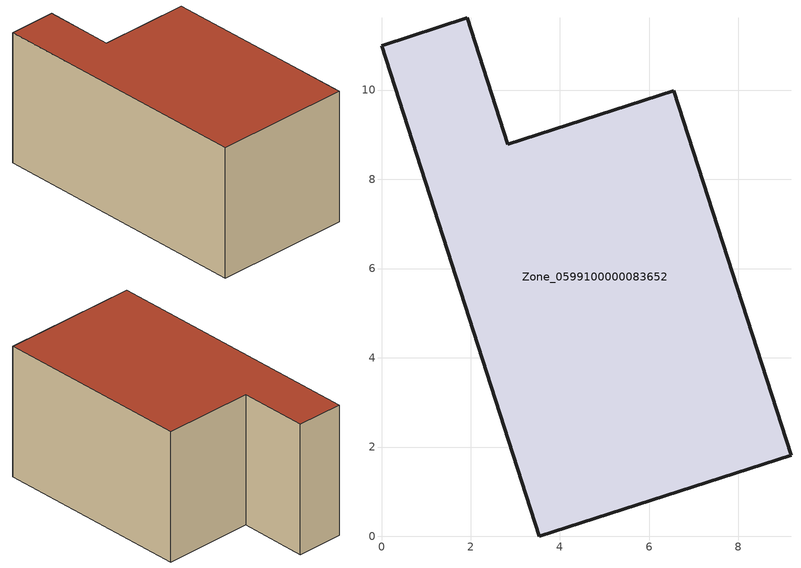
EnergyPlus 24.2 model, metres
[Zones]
Zone_0599100000083652
 floor ground (C_G): 3.54,0 0,10.99 1.92,11.62 2.83,8.78 6.55,9.98 9.18,1.82 z3.31
 wall outside (C_F): 3.54,0 9.18,1.82 6.55,9.98 2.83,8.78 1.92,11.62 0,10.99 3.54,0 z3.31:9.03
 roof outside (C_R): 0,10.99 3.54,0 9.18,1.82 6.55,9.98 2.83,8.78 1.92,11.62 z9.03
[BUILDING]
Pand.0599100000083652: North Axis=0; Terrain=City; Loads Convergence Tolerance Value=0.04; Temperature Convergence Tolerance Value=0.4; Solar Distribution=FullExterior; Maximum Number of Warmup Days=25; Minimum Number of Warmup Days=1
[Site:Location]
Rotterdam.The.Hague.AP_ZH_NLD Design_Conditions: Latitude=51.96; Longitude=4.45; Time Zone=1; Elevation=-4.5
[SITE:GROUNDTEMPERATURE:BUILDINGSURFACE]
18, 18, 18, 18, 18, 18, 18, 18, 18, 18, 18, 18
[MATERIAL] Thermal Absorptance=0.9; Solar Absorptance=0.7; Visible Absorptance=0.7
Name | Roughness | Thickness | Conductivity | Density | Specific Heat
G.TI.1965-1974 | MediumSmooth | 0.15 | 0.882353 | 540 | 1210
F.TI.1965-1974 | Rough | 0.3 | 0.697674 | 1920 | 840
R.TI.1965-1974 | MediumRough | 0.2 | 0.232558 | 1500 | 1000
[CONSTRUCTION]
C_G: G.TI.1965-1974
C_F: F.TI.1965-1974
C_R: R.TI.1965-1974
[ZONE]
Zone_0599100000083652: Type=1; Multiplier=1; Ceiling Height=Autocalculate; Volume=Autocalculate; Floor Area=autocalculate; Part of Total Floor Area=Yes
[ZONEINFILTRATION:DESIGNFLOWRATE]
Infil_Zone_0599100000083652: Zone or ZoneList or Space or SpaceList=Zone_0599100000083652; Schedule=AlwaysOn; Design Flow Rate Calculation Method=Flow/Area; Flow Rate per Floor Area=0.003; Constant Term Coefficient=1; Temperature Term Coefficient=0; Velocity Term Coefficient=0; Velocity Squared Term Coefficient=0
[HVACTEMPLATE:ZONE:IDEALLOADSAIRSYSTEM]
Zone_0599100000083652: Maximum Heating Supply Air Temperature=50; Minimum Cooling Supply Air Temperature=13; Maximum Heating Supply Air Humidity Ratio=0.0156; Minimum Cooling Supply Air Humidity Ratio=0.0077; Heating Limit=NoLimit; Cooling Limit=NoLimit; Dehumidification Control Type=ConstantSensibleHeatRatio; Cooling Sensible Heat Ratio=0.7; Dehumidification Setpoint=60; Humidification Control Type=None; Humidification Setpoint=30; Outdoor Air Method=None; Outdoor Air Flow Rate per Person=0.00944; Outdoor Air Flow Rate per Zone Floor Area=0; Outdoor Air Flow Rate per Zone=0; Demand Controlled Ventilation Type=None; Outdoor Air Economizer Type=NoEconomizer; Heat Recovery Type=None; Sensible Heat Recovery Effectiveness=0.7; Latent Heat Recovery Effectiveness=0.65
[ZONECONTROL:THERMOSTAT]
ThermostatControl_Zone_0599100000083652: Zone or ZoneList=Zone_0599100000083652; Control Type Schedule=DualSetpointControlType; Control 1=Thermostat_Zone_0599100000083652; Temperature Difference Between Cutout And Setpoint=0
[THERMOSTATSETPOINT:DUALSETPOINT]
Thermostat_Zone_0599100000083652: Heating Setpoint Temperature Schedule=HeatingSetpoint_Zone_0599100000083652; Cooling Setpoint Temperature Schedule=CoolingSetpoint_Zone_0599100000083652
[SCHEDULE:COMPACT]
HeatingSetpoint_Zone_0599100000083652: Through: 12/31, For: AllDays, Until: 24:00, 21
CoolingSetpoint_Zone_0599100000083652: Through: 12/31, For: AllDays, Until: 24:00, 24
DualSetpointControlType: Through: 12/31, For: AllDays, Until: 24:00, 4
AlwaysOn: Through: 12/31, For: AllDays, Until: 24:00, 1
